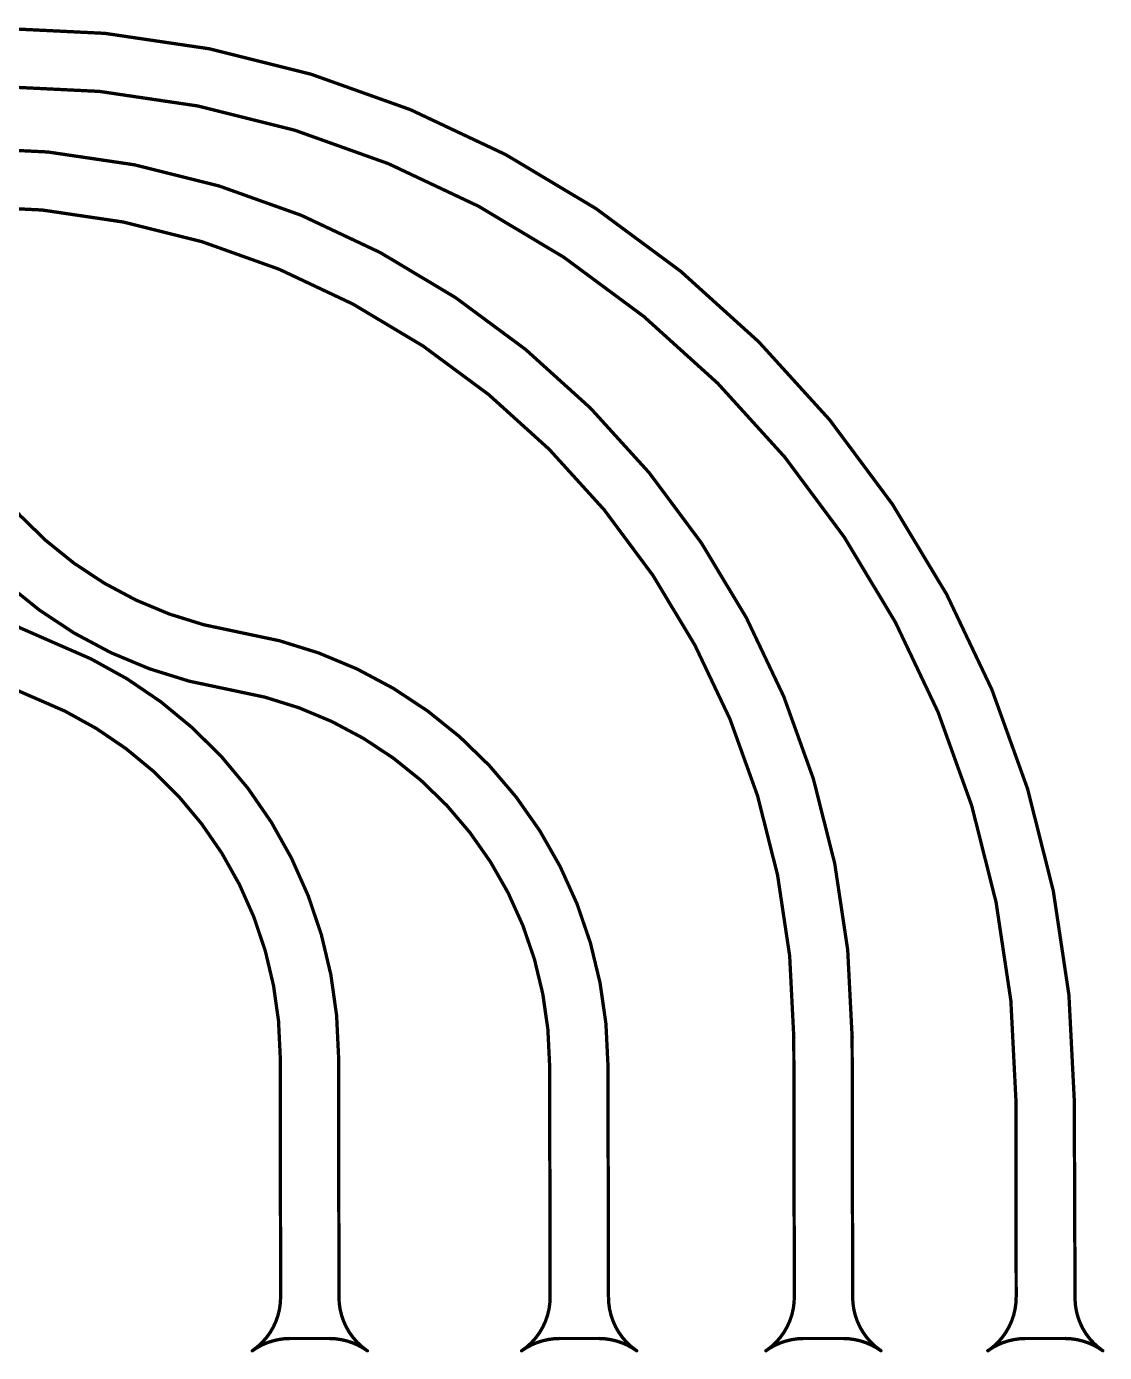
# Model space of a CAD drawing. Header units: inches. Extents: x -17 to 443, y -40 to 218.
# Drawn here: x 360.6 to 443.2, y 27 to 128.6 of the extents above; entities that cross this region are included whole.
import ezdxf

# ---------------------------------------------------------------- set-up
doc = ezdxf.new("R2010")
doc.units = ezdxf.units.IN
doc.layers.add('Fabrication', color=76, linetype='Continuous')

msp = doc.modelspace()

# ---------------------------------------------------------------- linework, layer by layer
at = {"layer": 'Fabrication'}
for points in [[(358.58, 128.5, 0.254, 0.254, -0.413783), (440.92, 46.34, 0.254, 0.254, 0)], [(358.61, 124.03, 0.254, 0.254, -0.413672), (436.45, 46.33, 0.254, 0.254, 0)], [(355.58, 119.34, 0.254, 0.254, -0.413759), (423.9, 51.16, 0.254, 0.254, 0)], [(355.59, 114.87, 0.254, 0.254, -0.413759), (419.43, 51.15, 0.254, 0.254, 0)], [(376.22, 77.79, 0.254, 0.254, -0.367596), (347.72, 111.28, 0.254, 0.254, 0)], [(376.93, 82.2, 0.254, 0.254, -0.367596), (352.19, 111.28, 0.254, 0.254, 0)], [(361.08, 77.24, 0.254, 0.254, -0.307813), (338.99, 109.1, 0.254, 0.254, 0)], [(362.69, 81.42, 0.254, 0.254, -0.258469), (344.01, 103.7, 0.254, 0.254, 0)], [(362.69, 81.42, 0.254, 0.254, -0.310195), (384.55, 49.68, 0.254, 0.254, 0)], [(376.93, 82.2, 0.254, 0.254, -0.367206), (405.19, 49.03, 0.254, 0.254, 0)], [(361.08, 77.24, 0.254, 0.254, 0), (361.09, 77.24, 0.254, 0.254, 0)], [(361.09, 77.24, 0.254, 0.254, -0.310195), (380.08, 49.67, 0.254, 0.254, 0)], [(376.22, 77.79, 0.254, 0.254, -0.367206), (400.72, 49.02, 0.254, 0.254, 0)], [(419.43, 51.15, 0.254, 0.254, 0), (419.47, 31.29, 0.254, 0.254, 0)], [(423.9, 51.16, 0.254, 0.254, 0), (423.94, 31.29, 0.254, 0.254, 0)], [(384.55, 49.68, 0.254, 0.254, 0), (384.58, 31.29, 0.254, 0.254, 0)], [(380.08, 49.67, 0.254, 0.254, 0), (380.11, 31.29, 0.254, 0.254, 0)], [(400.72, 49.02, 0.254, 0.254, 0), (400.76, 31.29, 0.254, 0.254, 0)], [(405.19, 49.03, 0.254, 0.254, 0), (405.23, 31.29, 0.254, 0.254, 0)], [(436.45, 46.33, 0.254, 0.254, 0), (436.47, 31.29, 0.254, 0.254, 0)], [(440.92, 46.34, 0.254, 0.254, 0), (440.98, 31.02, 0.254, 0.254, 0)], [(380.11, 31.29, 0.254, 0.254, -0.250069), (377.94, 27.12, 0.254, 0.254, 0)], [(386.75, 27.12, 0.254, 0.254, -0.250069), (384.58, 31.29, 0.254, 0.254, 0)], [(400.76, 31.29, 0.254, 0.254, -0.250069), (398.59, 27.12, 0.254, 0.254, 0)], [(407.39, 27.12, 0.254, 0.254, -0.250069), (405.23, 31.29, 0.254, 0.254, 0)], [(419.47, 31.29, 0.254, 0.254, -0.250069), (417.3, 27.12, 0.254, 0.254, 0)], [(426.11, 27.12, 0.254, 0.254, -0.250069), (423.94, 31.29, 0.254, 0.254, 0)], [(436.47, 31.29, 0.254, 0.254, -0.250069), (434.31, 27.12, 0.254, 0.254, 0)], [(443.11, 27.12, 0.254, 0.254, -0.238933), (440.98, 31.02, 0.254, 0.254, 0)], [(377.94, 27.12, 0.254, 0.254, -0.154613), (380.8, 28.06, 0.254, 0.254, 0)], [(380.8, 28.06, 0.254, 0.254, 0), (383.88, 28.06, 0.254, 0.254, 0)], [(383.88, 28.06, 0.254, 0.254, -0.154613), (386.75, 27.12, 0.254, 0.254, 0)], [(398.58, 27.12, 0.254, 0.254, -0.154613), (401.45, 28.06, 0.254, 0.254, 0)], [(401.45, 28.06, 0.254, 0.254, 0), (404.53, 28.06, 0.254, 0.254, 0)], [(404.53, 28.06, 0.254, 0.254, -0.154613), (407.39, 27.12, 0.254, 0.254, 0)], [(417.29, 27.12, 0.254, 0.254, -0.154613), (420.16, 28.06, 0.254, 0.254, 0)], [(420.16, 28.06, 0.254, 0.254, 0), (423.24, 28.06, 0.254, 0.254, 0)], [(423.24, 28.06, 0.254, 0.254, -0.154613), (426.11, 27.12, 0.254, 0.254, 0)], [(434.29, 27.12, 0.254, 0.254, -0.154613), (437.16, 28.06, 0.254, 0.254, 0)], [(437.16, 28.06, 0.254, 0.254, 0), (440.24, 28.06, 0.254, 0.254, 0)], [(440.24, 28.06, 0.254, 0.254, -0.154613), (443.11, 27.12, 0.254, 0.254, 0)]]:
    msp.add_lwpolyline(points, format="xyseb", dxfattribs=at)
for points in [[(362.62, 81.42, 0.127, 0.127, 1), (362.75, 81.42, 0.127, 0.127, 1)], [(362.62, 81.42, 0.127, 0.127, 1), (362.75, 81.42, 0.127, 0.127, 1)], [(376.87, 82.2, 0.127, 0.127, 1), (377, 82.2, 0.127, 0.127, 1)], [(376.87, 82.2, 0.127, 0.127, 1), (377, 82.2, 0.127, 0.127, 1)], [(361.02, 77.24, 0.127, 0.127, 1), (361.15, 77.24, 0.127, 0.127, 1)], [(361.02, 77.24, 0.127, 0.127, 1), (361.15, 77.24, 0.127, 0.127, 1)], [(361.02, 77.24, 0.127, 0.127, 1), (361.15, 77.24, 0.127, 0.127, 1)], [(361.02, 77.24, 0.127, 0.127, 1), (361.15, 77.24, 0.127, 0.127, 1)], [(376.15, 77.79, 0.127, 0.127, 1), (376.28, 77.79, 0.127, 0.127, 1)], [(376.15, 77.79, 0.127, 0.127, 1), (376.28, 77.79, 0.127, 0.127, 1)], [(419.37, 51.15, 0.127, 0.127, 1), (419.5, 51.15, 0.127, 0.127, 1)], [(419.37, 51.15, 0.127, 0.127, 1), (419.5, 51.15, 0.127, 0.127, 1)], [(423.84, 51.16, 0.127, 0.127, 1), (423.97, 51.16, 0.127, 0.127, 1)], [(423.84, 51.16, 0.127, 0.127, 1), (423.97, 51.16, 0.127, 0.127, 1)], [(384.49, 49.68, 0.127, 0.127, 1), (384.61, 49.68, 0.127, 0.127, 1)], [(384.49, 49.68, 0.127, 0.127, 1), (384.61, 49.68, 0.127, 0.127, 1)], [(380.02, 49.67, 0.127, 0.127, 1), (380.14, 49.67, 0.127, 0.127, 1)], [(380.02, 49.67, 0.127, 0.127, 1), (380.14, 49.67, 0.127, 0.127, 1)], [(400.66, 49.02, 0.127, 0.127, 1), (400.79, 49.02, 0.127, 0.127, 1)], [(400.66, 49.02, 0.127, 0.127, 1), (400.79, 49.02, 0.127, 0.127, 1)], [(405.13, 49.03, 0.127, 0.127, 1), (405.26, 49.03, 0.127, 0.127, 1)], [(405.13, 49.03, 0.127, 0.127, 1), (405.26, 49.03, 0.127, 0.127, 1)], [(436.38, 46.33, 0.127, 0.127, 1), (436.51, 46.33, 0.127, 0.127, 1)], [(436.38, 46.33, 0.127, 0.127, 1), (436.51, 46.33, 0.127, 0.127, 1)], [(440.85, 46.34, 0.127, 0.127, 1), (440.98, 46.34, 0.127, 0.127, 1)], [(440.85, 46.34, 0.127, 0.127, 1), (440.98, 46.34, 0.127, 0.127, 1)], [(380.05, 31.29, 0.127, 0.127, 1), (380.18, 31.29, 0.127, 0.127, 1)], [(380.05, 31.29, 0.127, 0.127, 1), (380.18, 31.29, 0.127, 0.127, 1)], [(384.52, 31.29, 0.127, 0.127, 1), (384.65, 31.29, 0.127, 0.127, 1)], [(384.52, 31.29, 0.127, 0.127, 1), (384.65, 31.29, 0.127, 0.127, 1)], [(400.69, 31.29, 0.127, 0.127, 1), (400.82, 31.29, 0.127, 0.127, 1)], [(400.69, 31.29, 0.127, 0.127, 1), (400.82, 31.29, 0.127, 0.127, 1)], [(405.16, 31.29, 0.127, 0.127, 1), (405.29, 31.29, 0.127, 0.127, 1)], [(405.16, 31.29, 0.127, 0.127, 1), (405.29, 31.29, 0.127, 0.127, 1)], [(419.41, 31.29, 0.127, 0.127, 1), (419.53, 31.29, 0.127, 0.127, 1)], [(419.41, 31.29, 0.127, 0.127, 1), (419.53, 31.29, 0.127, 0.127, 1)], [(423.88, 31.29, 0.127, 0.127, 1), (424, 31.29, 0.127, 0.127, 1)], [(423.88, 31.29, 0.127, 0.127, 1), (424, 31.29, 0.127, 0.127, 1)], [(436.41, 31.29, 0.127, 0.127, 1), (436.54, 31.29, 0.127, 0.127, 1)], [(436.41, 31.29, 0.127, 0.127, 1), (436.54, 31.29, 0.127, 0.127, 1)], [(440.91, 31.02, 0.127, 0.127, 1), (441.04, 31.02, 0.127, 0.127, 1)], [(440.91, 31.02, 0.127, 0.127, 1), (441.04, 31.02, 0.127, 0.127, 1)], [(380.74, 28.06, 0.127, 0.127, 1), (380.87, 28.06, 0.127, 0.127, 1)], [(380.74, 28.06, 0.127, 0.127, 1), (380.87, 28.06, 0.127, 0.127, 1)], [(383.82, 28.06, 0.127, 0.127, 1), (383.95, 28.06, 0.127, 0.127, 1)], [(383.82, 28.06, 0.127, 0.127, 1), (383.95, 28.06, 0.127, 0.127, 1)], [(401.38, 28.06, 0.127, 0.127, 1), (401.51, 28.06, 0.127, 0.127, 1)], [(401.38, 28.06, 0.127, 0.127, 1), (401.51, 28.06, 0.127, 0.127, 1)], [(404.46, 28.06, 0.127, 0.127, 1), (404.59, 28.06, 0.127, 0.127, 1)], [(404.46, 28.06, 0.127, 0.127, 1), (404.59, 28.06, 0.127, 0.127, 1)], [(420.1, 28.06, 0.127, 0.127, 1), (420.22, 28.06, 0.127, 0.127, 1)], [(420.1, 28.06, 0.127, 0.127, 1), (420.22, 28.06, 0.127, 0.127, 1)], [(423.18, 28.06, 0.127, 0.127, 1), (423.3, 28.06, 0.127, 0.127, 1)], [(423.18, 28.06, 0.127, 0.127, 1), (423.3, 28.06, 0.127, 0.127, 1)], [(437.1, 28.06, 0.127, 0.127, 1), (437.22, 28.06, 0.127, 0.127, 1)], [(437.1, 28.06, 0.127, 0.127, 1), (437.22, 28.06, 0.127, 0.127, 1)], [(440.17, 28.06, 0.127, 0.127, 1), (440.3, 28.06, 0.127, 0.127, 1)], [(440.17, 28.06, 0.127, 0.127, 1), (440.3, 28.06, 0.127, 0.127, 1)], [(377.87, 27.12, 0.127, 0.127, 1), (378, 27.12, 0.127, 0.127, 1)], [(377.88, 27.12, 0.127, 0.127, 1), (378.01, 27.12, 0.127, 0.127, 1)], [(386.69, 27.12, 0.127, 0.127, 1), (386.82, 27.12, 0.127, 0.127, 1)], [(386.69, 27.12, 0.127, 0.127, 1), (386.82, 27.12, 0.127, 0.127, 1)], [(398.51, 27.12, 0.127, 0.127, 1), (398.64, 27.12, 0.127, 0.127, 1)], [(398.52, 27.12, 0.127, 0.127, 1), (398.65, 27.12, 0.127, 0.127, 1)], [(407.33, 27.12, 0.127, 0.127, 1), (407.46, 27.12, 0.127, 0.127, 1)], [(407.33, 27.12, 0.127, 0.127, 1), (407.46, 27.12, 0.127, 0.127, 1)], [(417.23, 27.12, 0.127, 0.127, 1), (417.36, 27.12, 0.127, 0.127, 1)], [(417.24, 27.12, 0.127, 0.127, 1), (417.36, 27.12, 0.127, 0.127, 1)], [(426.04, 27.12, 0.127, 0.127, 1), (426.17, 27.12, 0.127, 0.127, 1)], [(426.04, 27.12, 0.127, 0.127, 1), (426.17, 27.12, 0.127, 0.127, 1)], [(434.23, 27.12, 0.127, 0.127, 1), (434.35, 27.12, 0.127, 0.127, 1)], [(434.24, 27.12, 0.127, 0.127, 1), (434.37, 27.12, 0.127, 0.127, 1)], [(443.04, 27.12, 0.127, 0.127, 1), (443.17, 27.12, 0.127, 0.127, 1)], [(443.04, 27.12, 0.127, 0.127, 1), (443.17, 27.12, 0.127, 0.127, 1)]]:
    msp.add_lwpolyline(points, format="xyseb", close=True, dxfattribs=at)

doc.saveas('drawing.dxf')
